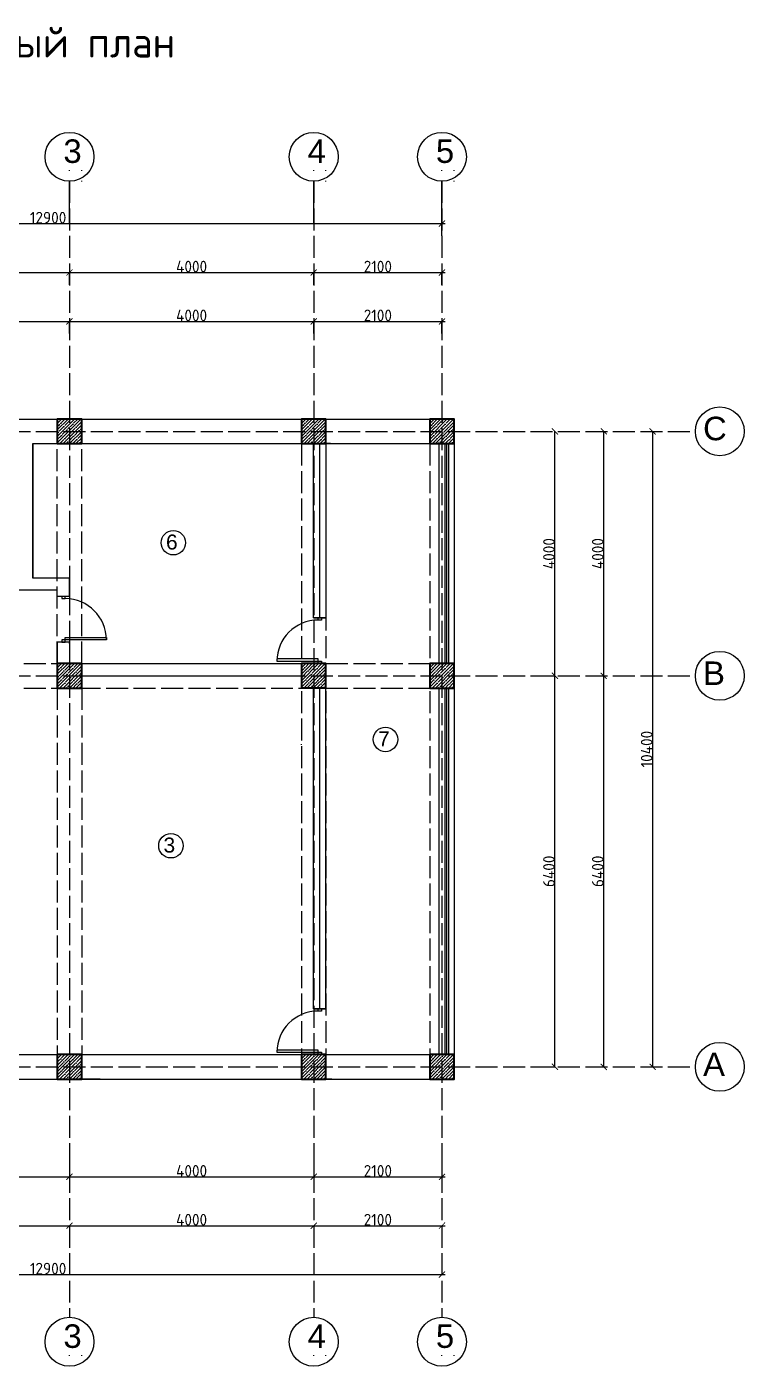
# Model space of a CAD drawing. Header units: millimetres. Extents: x -79936 to 190348, y -17907 to 78730.
# Drawn here: x -28426 to -16676, y -8952 to 12970 of the extents above; entities that cross this region are included whole.
import ezdxf

# ---------------------------------------------------------------- set-up
doc = ezdxf.new("R2010")
doc.units = ezdxf.units.MM
doc.linetypes.add('ACAD_ISO02W100', pattern=[15, 12, -3])
for name, color, linetype in [('door', 7, 'Continuous'), ('Plan 1', 7, 'Continuous'), ('Plan 2', 7, 'Continuous')]:
    doc.layers.add(name, color=color, linetype=linetype)
doc.styles.add('gost', font='GOST Common.ttf')
doc.styles.get("Standard").update_dxf_attribs({"font": 'arial.ttf'})
doc.dimstyles.new('GOST', dxfattribs={"dimtxt": 190, "dimasz": 100, "dimexe": 0.18, "dimexo": 0.06, "dimgap": 3, "dimtad": 1, "dimdec": 0, "dimzin": 0, "dimdsep": 46, "dimtxsty": 'gost', "dimblk": 'ARCHTICK', "dimcen": 0.09, "dimclrt": 256, "dimadec": 0, "dimazin": 0, "dimtfac": 1, "dimtdec": 0, "dimtofl": 0, "dimtmove": 0, "dimatfit": 3, "dimldrblk": 'ARCHTICK', "dimfxl": 200, "dimfxlon": 1, "dimtolj": 1, "dimtzin": 0, "dimarcsym": 0})

# ---------------------------------------------------------------- blocks, each defined once
blk = doc.blocks.new('_ArchTick')
at = {"color": 0, "linetype": 'ByBlock', "const_width": 0.15}
blk.add_lwpolyline([(-0.5, -0.5), (0.5, 0.5)], dxfattribs=at)
blk = doc.blocks.new('*D212')
at = {"color": 0, "lineweight": -2, "transparency": 16777216}
for p, q in [((-32526, 7948), (-32526, 8148)), ((-32526, 8148), (-27726, 8148)), ((-27726, 7948), (-27726, 8148))]:
    blk.add_line(p, q, dxfattribs=at)
at = {"layer": 'Defpoints', "color": 0, "lineweight": 30, "transparency": 16777216}
for p in [(-27726, 8148), (-32526, 6348), (-27726, 6348)]:
    blk.add_point(p, dxfattribs=at)
at = {"color": 0, "lineweight": -2, "transparency": 16777216, "xscale": 100, "yscale": 100, "zscale": 100, "rotation": 180}
blk.add_blockref('_ArchTick', (-32526, 8148), dxfattribs=at)
at = {"color": 0, "lineweight": -2, "transparency": 16777216, "xscale": 100, "yscale": 100, "zscale": 100}
blk.add_blockref('_ArchTick', (-27726, 8148), dxfattribs=at)
at = {"transparency": 16777216, "insert": (-30126, 8246), "char_height": 190, "attachment_point": 5, "style": 'gost'}
blk.add_mtext('\\A1;4800', dxfattribs=at)
blk = doc.blocks.new('*D213')
at = {"color": 0, "lineweight": -2, "transparency": 16777216}
for p, q in [((-27726, 7948), (-27726, 8148)), ((-27726, 8148), (-23726, 8148)), ((-23726, 7948), (-23726, 8148))]:
    blk.add_line(p, q, dxfattribs=at)
at = {"layer": 'Defpoints', "color": 0, "lineweight": 30, "transparency": 16777216}
for p in [(-23726, 8148), (-27726, 6348), (-23726, 6348)]:
    blk.add_point(p, dxfattribs=at)
at = {"color": 0, "lineweight": -2, "transparency": 16777216, "xscale": 100, "yscale": 100, "zscale": 100, "rotation": 180}
blk.add_blockref('_ArchTick', (-27726, 8148), dxfattribs=at)
at = {"color": 0, "lineweight": -2, "transparency": 16777216, "xscale": 100, "yscale": 100, "zscale": 100}
blk.add_blockref('_ArchTick', (-23726, 8148), dxfattribs=at)
at = {"transparency": 16777216, "insert": (-25726, 8246), "char_height": 190, "attachment_point": 5, "style": 'gost'}
blk.add_mtext('\\A1;4000', dxfattribs=at)
blk = doc.blocks.new('*D214')
at = {"color": 0, "lineweight": -2, "transparency": 16777216}
for p, q in [((-23726, 7948), (-23726, 8148)), ((-23726, 8148), (-21626, 8148)), ((-21626, 7948), (-21626, 8148))]:
    blk.add_line(p, q, dxfattribs=at)
at = {"layer": 'Defpoints', "color": 0, "lineweight": 30, "transparency": 16777216}
for p in [(-21626, 8148), (-23726, 6348), (-21626, 6348)]:
    blk.add_point(p, dxfattribs=at)
at = {"color": 0, "lineweight": -2, "transparency": 16777216, "xscale": 100, "yscale": 100, "zscale": 100, "rotation": 180}
blk.add_blockref('_ArchTick', (-23726, 8148), dxfattribs=at)
at = {"color": 0, "lineweight": -2, "transparency": 16777216, "xscale": 100, "yscale": 100, "zscale": 100}
blk.add_blockref('_ArchTick', (-21626, 8148), dxfattribs=at)
at = {"transparency": 16777216, "insert": (-22676, 8246), "char_height": 190, "attachment_point": 5, "style": 'gost'}
blk.add_mtext('\\A1;2100', dxfattribs=at)
blk = doc.blocks.new('*D195')
at = {"color": 0, "lineweight": -2, "transparency": 16777216}
for p, q in [((-32526, 8748), (-32526, 8948)), ((-32526, 8948), (-27726, 8948)), ((-27726, 8748), (-27726, 8948))]:
    blk.add_line(p, q, dxfattribs=at)
at = {"layer": 'Defpoints', "color": 0, "lineweight": 30, "transparency": 16777216}
for p in [(-27726, 8948), (-32526, 6348), (-27726, 6348)]:
    blk.add_point(p, dxfattribs=at)
at = {"color": 0, "lineweight": -2, "transparency": 16777216, "xscale": 100, "yscale": 100, "zscale": 100, "rotation": 180}
blk.add_blockref('_ArchTick', (-32526, 8948), dxfattribs=at)
at = {"color": 0, "lineweight": -2, "transparency": 16777216, "xscale": 100, "yscale": 100, "zscale": 100}
blk.add_blockref('_ArchTick', (-27726, 8948), dxfattribs=at)
at = {"transparency": 16777216, "insert": (-30126, 9046), "char_height": 190, "attachment_point": 5, "style": 'gost'}
blk.add_mtext('\\A1;4800', dxfattribs=at)
blk = doc.blocks.new('*D196')
at = {"color": 0, "lineweight": -2, "transparency": 16777216}
for p, q in [((-27726, 8748), (-27726, 8948)), ((-27726, 8948), (-23726, 8948)), ((-23726, 8748), (-23726, 8948))]:
    blk.add_line(p, q, dxfattribs=at)
at = {"layer": 'Defpoints', "color": 0, "lineweight": 30, "transparency": 16777216}
for p in [(-23726, 8948), (-27726, 6348), (-23726, 6348)]:
    blk.add_point(p, dxfattribs=at)
at = {"color": 0, "lineweight": -2, "transparency": 16777216, "xscale": 100, "yscale": 100, "zscale": 100, "rotation": 180}
blk.add_blockref('_ArchTick', (-27726, 8948), dxfattribs=at)
at = {"color": 0, "lineweight": -2, "transparency": 16777216, "xscale": 100, "yscale": 100, "zscale": 100}
blk.add_blockref('_ArchTick', (-23726, 8948), dxfattribs=at)
at = {"transparency": 16777216, "insert": (-25726, 9046), "char_height": 190, "attachment_point": 5, "style": 'gost'}
blk.add_mtext('\\A1;4000', dxfattribs=at)
blk = doc.blocks.new('*D197')
at = {"color": 0, "lineweight": -2, "transparency": 16777216}
for p, q in [((-23726, 8748), (-23726, 8948)), ((-23726, 8948), (-21626, 8948)), ((-21626, 8748), (-21626, 8948))]:
    blk.add_line(p, q, dxfattribs=at)
at = {"layer": 'Defpoints', "color": 0, "lineweight": 30, "transparency": 16777216}
for p in [(-21626, 8948), (-23726, 6348), (-21626, 6348)]:
    blk.add_point(p, dxfattribs=at)
at = {"color": 0, "lineweight": -2, "transparency": 16777216, "xscale": 100, "yscale": 100, "zscale": 100, "rotation": 180}
blk.add_blockref('_ArchTick', (-23726, 8948), dxfattribs=at)
at = {"color": 0, "lineweight": -2, "transparency": 16777216, "xscale": 100, "yscale": 100, "zscale": 100}
blk.add_blockref('_ArchTick', (-21626, 8948), dxfattribs=at)
at = {"transparency": 16777216, "insert": (-22676, 9046), "char_height": 190, "attachment_point": 5, "style": 'gost'}
blk.add_mtext('\\A1;2100', dxfattribs=at)
blk = doc.blocks.new('*D198')
at = {"color": 0, "lineweight": -2, "transparency": 16777216}
for p, q in [((-34526, 9548), (-34526, 9748)), ((-34526, 9748), (-21626, 9748)), ((-21626, 9548), (-21626, 9748))]:
    blk.add_line(p, q, dxfattribs=at)
at = {"layer": 'Defpoints', "color": 0, "lineweight": 30, "transparency": 16777216}
for p in [(-21626, 9748), (-34526, 6348), (-21626, 6348)]:
    blk.add_point(p, dxfattribs=at)
at = {"color": 0, "lineweight": -2, "transparency": 16777216, "xscale": 100, "yscale": 100, "zscale": 100, "rotation": 180}
blk.add_blockref('_ArchTick', (-34526, 9748), dxfattribs=at)
at = {"color": 0, "lineweight": -2, "transparency": 16777216, "xscale": 100, "yscale": 100, "zscale": 100}
blk.add_blockref('_ArchTick', (-21626, 9748), dxfattribs=at)
at = {"transparency": 16777216, "insert": (-28076, 9846), "char_height": 190, "attachment_point": 5, "style": 'gost'}
blk.add_mtext('\\A1;12900', dxfattribs=at)
blk = doc.blocks.new('*D217')
at = {"color": 0, "lineweight": -2, "transparency": 16777216}
for p, q in [((-32526, -5652), (-32526, -5852)), ((-27726, -5652), (-27726, -5852)), ((-32526, -5852), (-27726, -5852))]:
    blk.add_line(p, q, dxfattribs=at)
at = {"layer": 'Defpoints', "color": 0, "lineweight": 30, "transparency": 16777216}
for p in [(-32526, -4052), (-27726, -4052), (-27726, -5852)]:
    blk.add_point(p, dxfattribs=at)
at = {"color": 0, "lineweight": -2, "transparency": 16777216, "xscale": 100, "yscale": 100, "zscale": 100, "rotation": 180}
blk.add_blockref('_ArchTick', (-32526, -5852), dxfattribs=at)
at = {"color": 0, "lineweight": -2, "transparency": 16777216, "xscale": 100, "yscale": 100, "zscale": 100}
blk.add_blockref('_ArchTick', (-27726, -5852), dxfattribs=at)
at = {"transparency": 16777216, "insert": (-30126, -5754), "char_height": 190, "attachment_point": 5, "style": 'gost'}
blk.add_mtext('\\A1;4800', dxfattribs=at)
blk = doc.blocks.new('*D218')
at = {"color": 0, "lineweight": -2, "transparency": 16777216}
for p, q in [((-27726, -5652), (-27726, -5852)), ((-23726, -5652), (-23726, -5852)), ((-27726, -5852), (-23726, -5852))]:
    blk.add_line(p, q, dxfattribs=at)
at = {"layer": 'Defpoints', "color": 0, "lineweight": 30, "transparency": 16777216}
for p in [(-27726, -4052), (-23726, -4052), (-23726, -5852)]:
    blk.add_point(p, dxfattribs=at)
at = {"color": 0, "lineweight": -2, "transparency": 16777216, "xscale": 100, "yscale": 100, "zscale": 100, "rotation": 180}
blk.add_blockref('_ArchTick', (-27726, -5852), dxfattribs=at)
at = {"color": 0, "lineweight": -2, "transparency": 16777216, "xscale": 100, "yscale": 100, "zscale": 100}
blk.add_blockref('_ArchTick', (-23726, -5852), dxfattribs=at)
at = {"transparency": 16777216, "insert": (-25726, -5754), "char_height": 190, "attachment_point": 5, "style": 'gost'}
blk.add_mtext('\\A1;4000', dxfattribs=at)
blk = doc.blocks.new('*D219')
at = {"color": 0, "lineweight": -2, "transparency": 16777216}
for p, q in [((-23726, -5652), (-23726, -5852)), ((-21626, -5652), (-21626, -5852)), ((-23726, -5852), (-21626, -5852))]:
    blk.add_line(p, q, dxfattribs=at)
at = {"layer": 'Defpoints', "color": 0, "lineweight": 30, "transparency": 16777216}
for p in [(-23726, -4052), (-21626, -4052), (-21626, -5852)]:
    blk.add_point(p, dxfattribs=at)
at = {"color": 0, "lineweight": -2, "transparency": 16777216, "xscale": 100, "yscale": 100, "zscale": 100, "rotation": 180}
blk.add_blockref('_ArchTick', (-23726, -5852), dxfattribs=at)
at = {"color": 0, "lineweight": -2, "transparency": 16777216, "xscale": 100, "yscale": 100, "zscale": 100}
blk.add_blockref('_ArchTick', (-21626, -5852), dxfattribs=at)
at = {"transparency": 16777216, "insert": (-22676, -5754), "char_height": 190, "attachment_point": 5, "style": 'gost'}
blk.add_mtext('\\A1;2100', dxfattribs=at)
blk = doc.blocks.new('*D205')
at = {"color": 0, "lineweight": -2, "transparency": 16777216}
for p, q in [((-32526, -6452), (-32526, -6652)), ((-32526, -6652), (-27726, -6652)), ((-27726, -6652), (-27726, -6652))]:
    blk.add_line(p, q, dxfattribs=at)
at = {"layer": 'Defpoints', "color": 0, "lineweight": 30, "transparency": 16777216}
for p in [(-32526, -4052), (-27726, -6652), (-27726, -6652)]:
    blk.add_point(p, dxfattribs=at)
at = {"color": 0, "lineweight": -2, "transparency": 16777216, "xscale": 100, "yscale": 100, "zscale": 100, "rotation": 180}
blk.add_blockref('_ArchTick', (-32526, -6652), dxfattribs=at)
at = {"color": 0, "lineweight": -2, "transparency": 16777216, "xscale": 100, "yscale": 100, "zscale": 100}
blk.add_blockref('_ArchTick', (-27726, -6652), dxfattribs=at)
at = {"transparency": 16777216, "insert": (-30126, -6554), "char_height": 190, "attachment_point": 5, "style": 'gost'}
blk.add_mtext('\\A1;4800', dxfattribs=at)
blk = doc.blocks.new('*D206')
at = {"color": 0, "lineweight": -2, "transparency": 16777216}
for p, q in [((-27726, -6652), (-27726, -6652)), ((-27726, -6652), (-23726, -6652)), ((-23726, -6652), (-23726, -6652))]:
    blk.add_line(p, q, dxfattribs=at)
at = {"layer": 'Defpoints', "color": 0, "lineweight": 30, "transparency": 16777216}
for p in [(-27726, -6652), (-23726, -6652), (-23726, -6652)]:
    blk.add_point(p, dxfattribs=at)
at = {"color": 0, "lineweight": -2, "transparency": 16777216, "xscale": 100, "yscale": 100, "zscale": 100, "rotation": 180}
blk.add_blockref('_ArchTick', (-27726, -6652), dxfattribs=at)
at = {"color": 0, "lineweight": -2, "transparency": 16777216, "xscale": 100, "yscale": 100, "zscale": 100}
blk.add_blockref('_ArchTick', (-23726, -6652), dxfattribs=at)
at = {"transparency": 16777216, "insert": (-25726, -6554), "char_height": 190, "attachment_point": 5, "style": 'gost'}
blk.add_mtext('\\A1;4000', dxfattribs=at)
blk = doc.blocks.new('*D207')
at = {"color": 0, "lineweight": -2, "transparency": 16777216}
for p, q in [((-23726, -6652), (-23726, -6652)), ((-23726, -6652), (-21626, -6652)), ((-21626, -6652), (-21626, -6652))]:
    blk.add_line(p, q, dxfattribs=at)
at = {"layer": 'Defpoints', "color": 0, "lineweight": 30, "transparency": 16777216}
for p in [(-23726, -6652), (-21626, -6652), (-21626, -6652)]:
    blk.add_point(p, dxfattribs=at)
at = {"color": 0, "lineweight": -2, "transparency": 16777216, "xscale": 100, "yscale": 100, "zscale": 100, "rotation": 180}
blk.add_blockref('_ArchTick', (-23726, -6652), dxfattribs=at)
at = {"color": 0, "lineweight": -2, "transparency": 16777216, "xscale": 100, "yscale": 100, "zscale": 100}
blk.add_blockref('_ArchTick', (-21626, -6652), dxfattribs=at)
at = {"transparency": 16777216, "insert": (-22676, -6554), "char_height": 190, "attachment_point": 5, "style": 'gost'}
blk.add_mtext('\\A1;2100', dxfattribs=at)
blk = doc.blocks.new('*D220')
at = {"color": 0, "lineweight": -2, "transparency": 16777216}
for p, q in [((-34526, -7252), (-34526, -7452)), ((-34526, -7452), (-21626, -7452)), ((-21626, -7252), (-21626, -7452))]:
    blk.add_line(p, q, dxfattribs=at)
at = {"layer": 'Defpoints', "color": 0, "lineweight": 30, "transparency": 16777216}
for p in [(-34526, -4052), (-21626, -4052), (-21626, -7452)]:
    blk.add_point(p, dxfattribs=at)
at = {"color": 0, "lineweight": -2, "transparency": 16777216, "xscale": 100, "yscale": 100, "zscale": 100, "rotation": 180}
blk.add_blockref('_ArchTick', (-34526, -7452), dxfattribs=at)
at = {"color": 0, "lineweight": -2, "transparency": 16777216, "xscale": 100, "yscale": 100, "zscale": 100}
blk.add_blockref('_ArchTick', (-21626, -7452), dxfattribs=at)
at = {"transparency": 16777216, "insert": (-28076, -7354), "char_height": 190, "attachment_point": 5, "style": 'gost'}
blk.add_mtext('\\A1;12900', dxfattribs=at)
blk = doc.blocks.new('*D221')
at = {"color": 0, "lineweight": -2, "transparency": 16777216}
for p, q in [((-19976, 2348), (-19775, 2348)), ((-19776, -4052), (-19776, 2348)), ((-19976, -4052), (-19775, -4052))]:
    blk.add_line(p, q, dxfattribs=at)
at = {"layer": 'Defpoints', "color": 0, "lineweight": 30, "transparency": 16777216}
for p in [(-21626, 2348), (-19776, 2348), (-21626, -4052)]:
    blk.add_point(p, dxfattribs=at)
at = {"color": 0, "lineweight": -2, "transparency": 16777216, "xscale": 100, "yscale": 100, "zscale": 100}
for p, rotation in [((-19776, 2348), 90), ((-19776, -4052), 270)]:
    blk.add_blockref('_ArchTick', p, dxfattribs=dict(at, rotation=rotation))
at = {"transparency": 16777216, "insert": (-19874, -852), "char_height": 190, "attachment_point": 5, "rotation": 90, "style": 'gost'}
blk.add_mtext('\\A1;6400', dxfattribs=at)
blk = doc.blocks.new('*D222')
at = {"color": 0, "lineweight": -2, "transparency": 16777216}
for p, q in [((-19776, 6348), (-19775, 6348)), ((-19776, 2348), (-19776, 6348)), ((-19976, 2348), (-19775, 2348))]:
    blk.add_line(p, q, dxfattribs=at)
at = {"layer": 'Defpoints', "color": 0, "lineweight": 30, "transparency": 16777216}
for p in [(-19776, 6348), (-19776, 6348), (-21626, 2348)]:
    blk.add_point(p, dxfattribs=at)
at = {"color": 0, "lineweight": -2, "transparency": 16777216, "xscale": 100, "yscale": 100, "zscale": 100}
for p, rotation in [((-19776, 6348), 90), ((-19776, 2348), 270)]:
    blk.add_blockref('_ArchTick', p, dxfattribs=dict(at, rotation=rotation))
at = {"transparency": 16777216, "insert": (-19874, 4348), "char_height": 190, "attachment_point": 5, "rotation": 90, "style": 'gost'}
blk.add_mtext('\\A1;4000', dxfattribs=at)
blk = doc.blocks.new('*D223')
at = {"color": 0, "lineweight": -2, "transparency": 16777216}
for p, q in [((-18976, 2348), (-18975, 2348)), ((-18976, -4052), (-18976, 2348)), ((-18976, -4052), (-18975, -4052))]:
    blk.add_line(p, q, dxfattribs=at)
at = {"layer": 'Defpoints', "color": 0, "lineweight": 30, "transparency": 16777216}
for p in [(-18976, 2348), (-18976, 2348), (-18976, -4052)]:
    blk.add_point(p, dxfattribs=at)
at = {"color": 0, "lineweight": -2, "transparency": 16777216, "xscale": 100, "yscale": 100, "zscale": 100}
for p, rotation in [((-18976, 2348), 90), ((-18976, -4052), 270)]:
    blk.add_blockref('_ArchTick', p, dxfattribs=dict(at, rotation=rotation))
at = {"transparency": 16777216, "insert": (-19074, -852), "char_height": 190, "attachment_point": 5, "rotation": 90, "style": 'gost'}
blk.add_mtext('\\A1;6400', dxfattribs=at)
blk = doc.blocks.new('*D224')
at = {"color": 0, "lineweight": -2, "transparency": 16777216}
for p, q in [((-18976, 6348), (-18975, 6348)), ((-18976, 2348), (-18976, 6348)), ((-18976, 2348), (-18975, 2348))]:
    blk.add_line(p, q, dxfattribs=at)
at = {"layer": 'Defpoints', "color": 0, "lineweight": 30, "transparency": 16777216}
for p in [(-18976, 6348), (-18976, 6348), (-18976, 2348)]:
    blk.add_point(p, dxfattribs=at)
at = {"color": 0, "lineweight": -2, "transparency": 16777216, "xscale": 100, "yscale": 100, "zscale": 100}
for p, rotation in [((-18976, 6348), 90), ((-18976, 2348), 270)]:
    blk.add_blockref('_ArchTick', p, dxfattribs=dict(at, rotation=rotation))
at = {"transparency": 16777216, "insert": (-19074, 4348), "char_height": 190, "attachment_point": 5, "rotation": 90, "style": 'gost'}
blk.add_mtext('\\A1;4000', dxfattribs=at)
blk = doc.blocks.new('*D208')
at = {"color": 0, "lineweight": -2, "transparency": 16777216}
for p, q in [((-18375, 6348), (-18175, 6348)), ((-18175, -4052), (-18175, 6348)), ((-18375, -4052), (-18175, -4052))]:
    blk.add_line(p, q, dxfattribs=at)
at = {"layer": 'Defpoints', "color": 0, "lineweight": 30, "transparency": 16777216}
for p in [(-21626, 6348), (-18175, 6348), (-21626, -4052)]:
    blk.add_point(p, dxfattribs=at)
at = {"color": 0, "lineweight": -2, "transparency": 16777216, "xscale": 100, "yscale": 100, "zscale": 100}
for p, rotation in [((-18175, 6348), 90), ((-18175, -4052), 270)]:
    blk.add_blockref('_ArchTick', p, dxfattribs=dict(at, rotation=rotation))
at = {"transparency": 16777216, "insert": (-18273, 1148), "char_height": 190, "attachment_point": 5, "rotation": 90, "style": 'gost'}
blk.add_mtext('\\A1;10400', dxfattribs=at)

msp = doc.modelspace()

# ---------------------------------------------------------------- hatches: boundary and pattern name
at = {"transparency": 33554687}
h = msp.add_hatch(dxfattribs=at)
h.set_pattern_fill('ANSI35', color=1, scale=300)
h.set_pattern_definition([(45, (-86046.96, -16852.96), (-53.03301, 53.03301), []), (45, (-85993.93, -16852.96), (-53.03301, 53.03301), [93.75, -18.75, 0, -18.75])])
h.paths.add_polyline_path([(-27525.78, 6548.074), (-27925.78, 6548.074), (-27925.78, 6148.074), (-27525.78, 6148.074)])
h = msp.add_hatch(dxfattribs=at)
h.set_pattern_fill('ANSI35', color=1, scale=300)
h.set_pattern_definition([(45, (-82046.96, -16852.96), (-53.03301, 53.03301), []), (45, (-81993.93, -16852.96), (-53.03301, 53.03301), [93.75, -18.75, 0, -18.75])])
h.paths.add_polyline_path([(-23525.78, 6548.074), (-23925.78, 6548.074), (-23925.78, 6148.074), (-23525.78, 6148.074)])
h = msp.add_hatch(dxfattribs=at)
h.set_pattern_fill('ANSI35', color=1, scale=300)
h.set_pattern_definition([(45, (-79946.96, -16852.96), (-53.03301, 53.03301), []), (45, (-79893.93, -16852.96), (-53.03301, 53.03301), [93.75, -18.75, 0, -18.75])])
h.paths.add_polyline_path([(-21425.78, 6548.074), (-21825.78, 6548.074), (-21825.78, 6148.074), (-21425.78, 6148.074)])
h = msp.add_hatch(dxfattribs=at)
h.set_pattern_fill('ANSI35', color=1, scale=300)
h.set_pattern_definition([(45, (-86046.75, -20852.96), (-53.03301, 53.03301), []), (45, (-85993.72, -20852.96), (-53.03301, 53.03301), [93.75, -18.75, 0, -18.75])])
h.paths.add_polyline_path([(-27525.57, 2548.074), (-27925.57, 2548.074), (-27925.57, 2148.074), (-27525.57, 2148.074)])
h = msp.add_hatch(dxfattribs=at)
h.set_pattern_fill('ANSI35', color=1, scale=300)
h.set_pattern_definition([(45, (-82048.23, -20852.62), (-53.03301, 53.03301), []), (45, (-81995.2, -20852.62), (-53.03301, 53.03301), [93.75, -18.75, 0, -18.75])])
h.paths.add_polyline_path([(-23527.05, 2548.409), (-23927.05, 2548.409), (-23927.05, 2148.409), (-23527.05, 2148.409)])
h = msp.add_hatch(dxfattribs=at)
h.set_pattern_fill('ANSI35', color=1, scale=300)
h.set_pattern_definition([(45, (-79946.96, -20852.96), (-53.03301, 53.03301), []), (45, (-79893.93, -20852.96), (-53.03301, 53.03301), [93.75, -18.75, 0, -18.75])])
h.paths.add_polyline_path([(-21425.78, 2548.074), (-21825.78, 2548.074), (-21825.78, 2148.074), (-21425.78, 2148.074)])
h = msp.add_hatch(dxfattribs=at)
h.set_pattern_fill('ANSI35', color=1, scale=300)
h.set_pattern_definition([(45, (-86046.96, -27252.96), (-53.03301, 53.03301), []), (45, (-85993.93, -27252.96), (-53.03301, 53.03301), [93.75, -18.75, 0, -18.75])])
h.paths.add_polyline_path([(-27525.78, -3851.926), (-27925.78, -3851.926), (-27925.78, -4251.926), (-27525.78, -4251.926)])
h = msp.add_hatch(dxfattribs=at)
h.set_pattern_fill('ANSI35', color=1, scale=300)
h.set_pattern_definition([(45, (-82046.96, -27252.62), (-53.03301, 53.03301), []), (45, (-81993.93, -27252.62), (-53.03301, 53.03301), [93.75, -18.75, 0, -18.75])])
h.paths.add_polyline_path([(-23525.78, -3851.591), (-23925.78, -3851.591), (-23925.78, -4251.591), (-23525.78, -4251.591)])
h = msp.add_hatch(dxfattribs=at)
h.set_pattern_fill('ANSI35', color=1, scale=300)
h.set_pattern_definition([(45, (-79946.96, -27252.62), (-53.03301, 53.03301), []), (45, (-79893.93, -27252.62), (-53.03301, 53.03301), [93.75, -18.75, 0, -18.75])])
h.paths.add_polyline_path([(-21425.78, -3851.591), (-21825.78, -3851.591), (-21825.78, -4251.591), (-21425.78, -4251.591)])

# ---------------------------------------------------------------- linework, layer by layer
at = {"color": 18, "lineweight": 30, "true_color": 0x000000}
for p, q in [((-28325.57, 6148.074), (-21775.57, 6148.074)), ((-23727.05, 3298.074), (-23727.051, 6148.171)), ((-27925.57, 3748.074), (-29125.57, 3748.074)), ((-27725.57, 3648.074), (-27925.57, 3648.074)), ((-23525.78, 3298.074), (-23727.05, 3298.074)), ((-27725.57, 2548.074), (-23874.3, 2548.074)), ((-23527.051, -3101.926), (-23528.321, 2388.274)), ((-23727.051, -3101.972), (-23728.321, 2148.074)), ((-23527.051, -3101.926), (-23727.051, -3101.926)), ((-34325.57, -3851.926), (-21775.57, -3851.926))]:
    msp.add_line(p, q, dxfattribs=at)
for p, q in [((-23527.051, 6148.074), (-23727.051, 6148.074)), ((-23527.05, 2548.074), (-23727.05, 2548.074)), ((-23727.051, -3101.926), (-23727.051, -3102.597))]:
    msp.add_line(p, q)
at = {"color": 152, "true_color": 0x2776bb}
for p, q in [((-23627.05, 3298.074), (-23627.051, 6148.123)), ((-23627.051, -3101.949), (-23627.051, 2148.409))]:
    msp.add_line(p, q, dxfattribs=at)
at = {"color": 18, "true_color": 0x000000}
for p, q in [((-27725.57, 3948.074), (-27725.57, 3648.074)), ((-27725.57, 3648.074), (-27725.57, 3778.457)), ((-27725.57, 2878.457), (-27725.57, 2898.074))]:
    msp.add_line(p, q, dxfattribs=at)
at = {"color": 7, "lineweight": 30}
msp.add_line((-27725.57, 2898.074), (-27725.57, 2548.074), dxfattribs=at)
at = {"color": 18, "true_color": 0x000000}
for points in [[(-27725.78, 9748.254), (-27725.78, 10448.254)], [(-23725.78, 9748.254), (-23725.78, 10448.254)], [(-21625.78, 9748.254), (-21625.78, 10448.254)], [(-28325.57, 6148.074), (-28325.57, 3948.074)], [(-28325.57, 6148.074), (-23725.57, 6148.074)], [(-23777.051, 6148.074), (-23527.051, 6148.074)], [(-21675.78, 6148.074), (-21675.78, 2548.074)], [(-21475.78, 6148.074), (-21675.78, 6148.074)], [(-21425.78, 6148.074), (-21425.78, 2548.074)], [(-27725.57, 3648.074), (-27725.57, 3948.074), (-28325.57, 3948.074)], [(-23727.05, 3297.403), (-23727.05, 3298.074)], [(-21675.78, 2148.074), (-21675.78, -3851.926)], [(-21425.78, 2148.074), (-21575.78, 2148.074)], [(-21425.78, 2148.074), (-21425.78, -3851.926)], [(-23777.051, -4251.932), (-23527.051, -4251.932)]]:
    msp.add_lwpolyline(points, dxfattribs=at)
at = {"color": 18, "lineweight": 30, "true_color": 0x000000}
for points in [[(-32326.05, 6548.074), (-21825.78, 6548.074)], [(-28325.57, 6148.074), (-23725.57, 6148.074)], [(-27725.57, 3648.074), (-27725.57, 3948.074), (-28325.57, 3948.074), (-28325.57, 6148.074)], [(-23525.78, 6148.074), (-23525.78, 3298.074)], [(-27925.57, 3648.074), (-27925.57, 3748.074)], [(-27725.57, 2898.074), (-27925.57, 2898.074)]]:
    msp.add_lwpolyline(points, dxfattribs=at)
at = {"color": 18, "lineweight": 40, "true_color": 0x000000}
for points in [[(-27925.78, 6148.074), (-27525.78, 6148.074), (-27525.78, 6548.074), (-27925.78, 6548.074)], [(-23925.78, 6148.074), (-23525.78, 6148.074), (-23525.78, 6548.074), (-23925.78, 6548.074)], [(-21825.78, 6148.074), (-21425.78, 6148.074), (-21425.78, 6548.074), (-21825.78, 6548.074)], [(-27925.57, 2148.074), (-27525.57, 2148.074), (-27525.57, 2548.074), (-27925.57, 2548.074)], [(-23927.05, 2148.409), (-23527.05, 2148.409), (-23527.05, 2548.409), (-23927.05, 2548.409)], [(-21825.78, 2148.074), (-21425.78, 2148.074), (-21425.78, 2548.074), (-21825.78, 2548.074)], [(-27925.78, -4251.926), (-27525.78, -4251.926), (-27525.78, -3851.926), (-27925.78, -3851.926)], [(-23925.78, -4251.591), (-23525.78, -4251.591), (-23525.78, -3851.591), (-23925.78, -3851.591)], [(-21825.78, -4251.926), (-21425.78, -4251.926), (-21425.78, -3851.926), (-21825.78, -3851.926)]]:
    msp.add_lwpolyline(points, close=True, dxfattribs=at)
at = {"color": 152, "true_color": 0x2776bb}
for points in [[(-23452.051, 6148.074), (-23852.051, 6148.074)], [(-21580.78, 6148.074), (-21580.78, 2548.074)], [(-21552.29, 6148.074), (-21552.29, 2548.074)], [(-21520.78, 6148.074), (-21520.78, 2548.074)], [(-23600.57, 3298.074), (-23727.05, 3298.074), (-23525.78, 3298.074)], [(-21580.78, 2148.074), (-21580.78, -3851.926)], [(-21550.78, 2148.074), (-21550.78, -3851.926)], [(-21520.78, 2148.074), (-21520.78, -3851.926)], [(-23725.78, -3101.926), (-23528.321, -3101.926)], [(-21425.78, -3851.926), (-21425.78, -4251.926)], [(-27225.78, -4251.926), (-27625.78, -4251.926)], [(-23427.051, -4251.932), (-23827.051, -4251.932)], [(-21425.78, -4251.926), (-21825.78, -4251.926)]]:
    msp.add_lwpolyline(points, dxfattribs=at)
at = {"color": 7, "lineweight": 30}
for points in [[(-27925.57, 2898.074), (-27925.78, 2548.074)], [(-27525.57, 2348.074), (-23927.05, 2348.074)], [(-34725.57, -4251.926), (-21425.78, -4251.926)]]:
    msp.add_lwpolyline(points, dxfattribs=at)
at = {"color": 18, "true_color": 0x000000}
for centre in [(-27725.78, 10841.997), (-23725.78, 10841.997), (-21625.78, 10841.997), (-17075.57, 6348.074), (-17075.57, 2348.074), (-17075.57, -4051.926), (-27725.78, -8551.746), (-23725.78, -8551.746), (-21625.78, -8551.746)]:
    msp.add_circle(centre, 400, dxfattribs=at)
at = {"layer": 'door', "color": 7}
for points in [[(-27797.444, 3648.112), (-27853.696, 3648.112), (-27853.696, 3610.61), (-27797.444, 3610.61)], [(-23655.177, 3298.112), (-23598.924, 3298.112), (-23598.924, 3260.61), (-23655.177, 3260.61)], [(-27797.444, 2935.576), (-27853.696, 2935.576), (-27853.696, 2898.074), (-27797.444, 2898.074)], [(-27797.444, 2973.078), (-27122.409, 2973.078), (-27122.409, 2935.576), (-27797.444, 2935.576)], [(-23655.177, 2623.078), (-24330.211, 2623.078), (-24330.211, 2585.576), (-23655.177, 2585.576)], [(-23655.177, 2585.576), (-23598.924, 2585.576), (-23598.924, 2548.074), (-23655.177, 2548.074)], [(-23655.177, -3101.552), (-23598.924, -3101.552), (-23598.924, -3139.054), (-23655.177, -3139.054)], [(-23655.177, -3776.587), (-24330.211, -3776.587), (-24330.211, -3814.089), (-23655.177, -3814.089)], [(-23655.177, -3814.089), (-23598.924, -3814.089), (-23598.924, -3851.591), (-23655.177, -3851.591)]]:
    msp.add_lwpolyline(points, close=True, dxfattribs=at)
for centre, start, end in [((-27797.444, 2935.576), 0, 90), ((-23655.177, 2585.576), 90, 180), ((-23655.177, -3814.089), 90, 180)]:
    msp.add_arc(centre, 675.034, start, end, dxfattribs=at)
at = {"layer": 'Plan 1', "color": 251, "linetype": 'ACAD_ISO02W100', "ltscale": 30, "true_color": 0x636466}
for p, q in [((-27725.78, 10612.018), (-27725.78, 10624.531)), ((-27525.78, 10612.018), (-27525.78, 10624.531)), ((-23725.78, 10612.018), (-23725.78, 10624.531)), ((-23525.78, 10612.018), (-23525.78, 10624.531)), ((-21625.78, 10612.018), (-21625.78, 10624.531)), ((-21425.78, 10612.018), (-21425.78, 10624.531)), ((-27725.78, 10435.74), (-27725.78, 10448.254)), ((-27525.78, 10435.74), (-27525.78, 10448.254)), ((-23725.78, 10435.74), (-23725.78, 10448.254)), ((-23525.78, 10435.74), (-23525.78, 10448.254)), ((-21625.78, 10435.74), (-21625.78, 10448.254)), ((-21425.78, 10435.74), (-21425.78, 10448.254)), ((-34525.57, 9748.074), (-21575.57, 9748.074)), ((-34525.57, 8948.074), (-21575.57, 8948.074)), ((-34525.57, 8148.074), (-21575.57, 8148.074)), ((-19775.57, -4051.926), (-19775.57, 6348.074)), ((-18975.57, -4051.926), (-18975.57, 6348.074)), ((-23926.953, 1218.095), (-23926.953, 1230.608)), ((-34525.57, -5851.926), (-21575.57, -5851.926)), ((-34525.57, -6651.926), (-21575.57, -6651.926)), ((-34525.57, -7451.926), (-21575.57, -7451.926)), ((-27725.78, -8781.725), (-27725.78, -8769.212)), ((-27525.78, -8781.725), (-27525.78, -8769.212)), ((-23725.78, -8781.725), (-23725.78, -8769.212)), ((-23525.78, -8781.725), (-23525.78, -8769.212)), ((-21625.78, -8781.725), (-21625.78, -8769.212)), ((-21425.78, -8781.725), (-21425.78, -8769.212))]:
    msp.add_line(p, q, dxfattribs=at)
for points in [[(-27725.78, 10448.254), (-27725.78, -8151.746)], [(-23725.78, 10448.254), (-23725.78, -8151.746)], [(-21625.78, 10448.254), (-21625.78, -8151.746)], [(-38625.57, 6348.074), (-17475.57, 6348.074)], [(-18175.39, 6348.06), (-18175.57, -4051.94)], [(-38625.57, 2348.074), (-17475.57, 2348.074)], [(-38625.57, -4051.926), (-17475.57, -4051.926)]]:
    msp.add_lwpolyline(points, dxfattribs=at)
at = {"layer": 'Plan 1', "color": 1, "linetype": 'ACAD_ISO02W100', "ltscale": 30}
for points in [[(-27925.78, 2548.074), (-27925.78, 6148.074)], [(-27525.78, 2548.074), (-27525.78, 6148.074)], [(-23925.78, 6148.074), (-23925.78, -3851.926)], [(-23527.051, 6148.074), (-23527.051, -3851.926)], [(-21825.78, 6148.074), (-21825.78, -3851.926)], [(-34325.57, 2548.074), (-21825.78, 2548.074)], [(-34325.57, 2148.074), (-21825.78, 2148.074)], [(-27925.57, 2148.074), (-27925.78, -3851.926)], [(-27525.57, 2148.074), (-27525.78, -3851.926)]]:
    msp.add_lwpolyline(points, dxfattribs=at)
at = {"layer": 'Plan 2'}
for centre in [(-26024.791, 4525.514), (-22550.773, 1305.868), (-26065.475, -433.611)]:
    msp.add_circle(centre, 200, dxfattribs=at)

# ---------------------------------------------------------------- texts
at = {"layer": 'Plan 1', "char_height": 384.875, "attachment_point": 1}
for s, insert in [('3', (-27825.273, 11126.759)), ('4', (-23825.273, 11126.759)), ('5', (-21725.273, 11126.759)), ('3', (-27825.273, -8266.984)), ('4', (-23825.273, -8266.984)), ('5', (-21725.273, -8266.984))]:
    msp.add_mtext_dynamic_manual_height_columns(s, width=384.87481, gutter_width=0.55, heights=[0], dxfattribs=dict(at, insert=insert))
at = {"layer": 'Plan 1', "char_height": 384.87481, "attachment_point": 7, "style": 'gost'}
for s, insert in [('{\\fArial|b0|i0|c0|p34;C}', (-17349.53, 6197.636)), ('{\\fArial|b0|i0|c0|p34;B}', (-17349.53, 2197.636)), ('{\\fArial|b0|i0|c238|p34;A}', (-17349.53, -4202.364))]:
    msp.add_mtext_dynamic_manual_height_columns(s, width=384.87481, gutter_width=0.55, heights=[0], dxfattribs=dict(at, insert=insert))
at = {"layer": 'Plan 2', "insert": (-30739.241, 12966.421), "char_height": 500, "attachment_point": 1, "style": 'gost'}
msp.add_mtext_dynamic_manual_height_columns('Обмерный план', width=5851.90959, gutter_width=1, heights=[0], dxfattribs=at)
at = {"layer": 'Plan 2', "char_height": 245.412, "attachment_point": 1}
for s, insert in [('6', (-26145.14, 4659.615)), ('7', (-22671.122, 1439.97)), ('3', (-26185.823, -299.509))]:
    msp.add_mtext_dynamic_manual_height_columns(s, width=245.41227, gutter_width=0.818, heights=[0], dxfattribs=dict(at, insert=insert))

# ---------------------------------------------------------------- dimensions: what is measured, and where the dimension line sits
at = {"color": 18, "true_color": 0x000000}
for base, p1, p2, picture, middle in [((-21625.78, 9748.074), (-34525.57, 6348.074), (-21625.78, 6348.074), '*D198', (-28075.675, 9846.074)), ((-21625.78, -7451.926), (-34525.57, -4051.926), (-21625.78, -4051.926), '*D220', (-28075.675, -7353.926))]:
    dim = msp.add_linear_dim(base=base, p1=p1, p2=p2, dimstyle='GOST', dxfattribs=at)
    dim.commit()
    dim.dimension.update_dxf_attribs({"geometry": picture, "text_midpoint": middle})
for base, p1, p2, picture, middle in [((-27725.78, 8948.074), (-32525.57, 6348.074), (-27725.78, 6348.074), '*D195', (-30125.675, 9046.074)), ((-23725.78, 8948.074), (-27725.78, 6348.074), (-23725.78, 6348.074), '*D196', (-25725.78, 9046.074)), ((-21625.78, 8948.074), (-23725.78, 6348.074), (-21625.78, 6348.074), '*D197', (-22675.78, 9046.074)), ((-27725.78, 8148.074), (-32525.57, 6348.074), (-27725.78, 6348.074), '*D212', (-30125.675, 8246.074)), ((-23725.78, 8148.074), (-27725.78, 6348.074), (-23725.78, 6348.074), '*D213', (-25725.78, 8246.074)), ((-21625.78, 8148.074), (-23725.78, 6348.074), (-21625.78, 6348.074), '*D214', (-22675.78, 8246.074)), ((-27725.78, -5851.926), (-32525.57, -4051.926), (-27725.78, -4051.926), '*D217', (-30125.675, -5753.926)), ((-27725.78, -6651.926), (-32525.57, -4051.926), (-27725.78, -6651.926), '*D205', (-30125.675, -6553.926)), ((-23725.78, -5851.926), (-27725.78, -4051.926), (-23725.78, -4051.591), '*D218', (-25725.78, -5753.926)), ((-21625.78, -5851.926), (-23725.78, -4051.591), (-21625.78, -4051.926), '*D219', (-22675.78, -5753.926)), ((-23725.78, -6651.926), (-27725.78, -6651.926), (-23725.78, -6651.926), '*D206', (-25725.78, -6553.926)), ((-21625.78, -6651.926), (-23725.78, -6651.926), (-21625.78, -6651.926), '*D207', (-22675.78, -6553.926))]:
    dim = msp.add_linear_dim(base=base, p1=p1, p2=p2, dimstyle='GOST', override={"dimtmove": 1}, dxfattribs=at)
    dim.commit()
    dim.dimension.update_dxf_attribs({"geometry": picture, "text_midpoint": middle})
for base, p1, p2, picture, middle in [((-19775.57, 6348.074), (-21625.78, 2348.074), (-19775.57, 6348.074), '*D222', (-19873.57, 4348.074)), ((-18975.57, 6348.074), (-18975.57, 2348.074), (-18975.57, 6348.074), '*D224', (-19073.57, 4348.074))]:
    dim = msp.add_linear_dim(base=base, p1=p1, p2=p2, angle=90, dimstyle='GOST', override={"dimtmove": 1}, dxfattribs=at)
    dim.commit()
    dim.dimension.update_dxf_attribs({"geometry": picture, "text_midpoint": middle})
for base, p1, p2, picture, middle in [((-18175.39, 6348.074), (-21625.78, -4051.926), (-21625.78, 6348.074), '*D208', (-18273.39, 1148.074)), ((-19775.57, 2348.074), (-21625.78, -4051.926), (-21625.78, 2348.074), '*D221', (-19873.57, -851.926)), ((-18975.57, 2348.074), (-18975.57, -4051.926), (-18975.57, 2348.074), '*D223', (-19073.57, -851.926))]:
    dim = msp.add_linear_dim(base=base, p1=p1, p2=p2, angle=90, dimstyle='GOST', dxfattribs=at)
    dim.commit()
    dim.dimension.update_dxf_attribs({"geometry": picture, "text_midpoint": middle})

doc.saveas('drawing.dxf')
